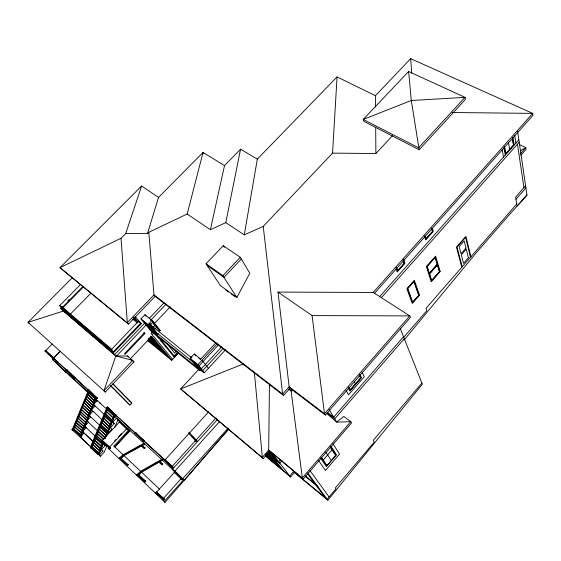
<?xml version="1.0" encoding="UTF-8"?>
<svg xmlns="http://www.w3.org/2000/svg" width="561" height="561" viewBox="0 0 561 561"><rect width="100%" height="100%" fill="white"/><g stroke="black" fill="none" stroke-linecap="round" stroke-linejoin="round"><path stroke-width="0.84" d="M269.448 384.208L268.691 450.132L303.192 479.087L351.544 422.966L350.814 421.683L343.788 416.402L336.698 422.11L326.46 413.289M148.798 232.289L153.987 294.89L155.131 296.369L128.546 324.076L59.985 267.646L121.008 238.285L125.727 233.516L147.466 233.642L148.798 232.289L187.171 214.007L210.389 229.708L225.788 222.64L244.266 234.856L263.221 226.392L332.561 153.125L337.063 76.92L375.463 95.7L375.547 107.088M244.266 234.856L257.338 159.128L337.063 76.92M225.788 222.64L240.557 149.219L257.338 159.128M210.389 229.708L224.512 165.607L240.557 149.219M187.171 214.007L203.04 152.445L224.512 165.607M147.466 233.642L158.511 197.409L203.04 152.445L203.664 153.567M125.727 233.516L141.638 185.957L158.511 197.409M103.967 390.701L132.705 360.372L115.783 355.983L127.522 355.976L133.981 361.782L105.335 392.048L103.967 390.701L115.783 355.983L63.379 311.053L28.05 322.33L29.361 323.613M72.565 428.983L88.68 389.671L89.213 390.154L72.446 430.154L71.927 429.656L72.565 428.983L73.568 429.908L88.82 391.08M75.994 422.643L76.128 422.3L83.33 429.144L75.994 422.643L76.324 422.482M77.734 418.303L77.867 417.959L85.062 424.866L77.867 417.959M79.613 413.611L86.787 420.582L86.731 420.056M84.052 403.205L83.996 402.679L111.962 429.165L108.154 433.246M73.582 429.312L73.722 428.976L80.749 435.532L73.526 428.786L80.889 435.203M77.208 420.329L76.864 420.477L84.213 427.019L84.136 426.486M78.799 416.311L78.743 415.785L85.924 422.728L78.603 416.129M79.669 414.137L79.809 413.794L86.927 420.245M80.546 411.956L80.489 411.43L87.656 418.436L80.349 411.774M82.236 407.062L89.395 414.13L89.339 413.604M86.696 396.613L86.632 396.087L93.897 402.98L93.561 403.142M87.719 394.067L87.383 394.229L94.634 401.15L87.516 393.885M92.488 405.855L95.756 397.77M81.745 433.071L74.396 426.626L81.611 433.408L81.555 432.889M75.125 424.81L82.467 431.276L82.411 430.757M81.226 409.593L88.526 416.283L88.47 415.757M82.979 405.217L90.265 411.97L90.209 411.451M91.134 409.818L83.996 402.679M91.815 407.468L92.151 407.314L84.872 400.484M92.888 405.491L85.952 398.471L85.616 398.633L92.691 405.308M95.517 398.976L88.358 391.788L95.314 398.794M80.735 436.121L96.099 398.079L95.573 397.595L80.223 435.624L81.527 436.809L80.903 437.475L91.289 447.51M80.917 436.276L96.282 398.247M106.906 407.595L107.558 406.9L108.105 407.405L107.46 408.092L106.892 407.581L90.265 447.405L100.447 456.233L104.234 452.166L106.927 445.806M90.805 447.923L107.446 408.078M91.745 446.858L91.885 446.507L98.995 453.148L91.941 447.047L91.885 446.507M98.021 431.486L98.168 431.136L105.23 438.008L98.168 431.136M100.735 424.852L100.875 424.502L107.922 431.472L100.735 424.852L101.078 424.691M103.455 418.19L103.596 417.84L110.622 424.915L103.596 417.84M92.838 444.859L92.775 444.319L99.886 450.995L92.635 444.67M93.876 442.327L93.533 442.475L100.77 448.835L100.714 448.302M96.422 436.079L96.366 435.546L103.245 442.159M97.326 433.877L97.263 433.337L103.841 439.263M99.066 428.927L106.127 435.834L106.267 435.49L104.9 438.148M101.843 422.826L101.786 422.286L108.82 429.291L101.639 422.636M104.57 416.157L104.711 415.806M106.394 411.697L106.331 411.157L113.476 417.98L113.126 418.141M107.403 409.214L114.241 416.129L107.2 409.032M103.077 441.998L98.456 453.232L98.981 453.744L103.61 442.51M104.395 438.793L114.304 414.719L115.019 415.385L106.758 435.448M98.631 453.386L102.922 442.959M106.555 434.137L113.476 417.98M113.813 416.493L114.472 414.888M101.8 446.339L94.571 439.936L101.66 446.675L101.604 446.142M99.83 427.068L107.025 433.653L106.962 433.12M109.718 427.103L102.691 420.063M111.323 422.531L111.667 422.377L104.507 415.617M112.424 420.526L105.622 413.576L105.279 413.738L112.221 420.336M95.545 438.295L102.572 444.529L102.495 443.982M105.924 436.893L114.844 415.224M99.157 453.898L103.785 442.664M88.168 390.47L88.365 390.007L45.75 351.081L88.189 390.225M114.668 427.531L118.041 419.586M236.875 297.47L249.806 273.242L240.276 257.282L223.285 245.683L206.062 263.747L220.403 285.626L236.875 297.47L222.899 275.682L206.062 263.747M292.05 469.473L294.406 472.551L327.89 500.265L422.342 384.222L400.295 328.648M404.004 340.12L476.801 252.17L510.468 213.418L527.003 195.298L517.614 131.442M421.9 383.114L373.275 440.294L374.257 442.096L335.303 487.958L335.948 488.883L327.147 499.255L293.599 471.499L289.757 475.938L265.732 455.911M323.192 460.083L332.063 449.782M184.352 480.118L228.769 428.793M265.255 455.869L290.57 476.976L294.406 472.551M174.948 471.009L183.791 479.585L164.107 501.513L165.06 502.354L228.32 429.607M516.758 204.001L426.037 308.361L426.872 310.598L403.345 337.694M403.499 336.733L333.683 417.103L327.596 412.482M526.933 194.828L517.109 206.139L515.636 197.128L525.594 185.705M404.285 338.704L334.735 418.843L327.077 413.036M280.128 459.999L278.635 461.71L267.786 452.706M282.057 460.588L279.792 463.183L267.688 453.148M325.338 415.07L410.421 317.477L409.825 315.885L373.198 292.442L277.997 292.092L289.153 386.795L290.065 388.205L325.338 415.07L324.496 413.695L289.153 386.795L282.639 394.103L283.571 395.491L290.065 388.205M515.987 199.253L525.909 187.865M225.522 349.769L204.26 372.848L198.825 369.292L180.649 388.962L263.305 458.533L269.631 451.332M429.228 273.544L437.398 264.238M429.347 273.915L437.517 264.624M520.917 155.173L526.05 149.352L525.804 147.592L519.493 144.598M520.089 154.072L525.804 147.592L520.636 150.572M127.866 433.022L129.815 430.82M379.495 296.79L518.841 139.787M381.403 297.625L519.198 142.221M114.83 446.907L129.465 430.483M373.198 292.442L532.705 113.385L410.68 58.646L375.463 95.7M374.453 293.396L532.95 115.335L532.705 113.385L452.124 112.516M292.695 389.376L291.131 391.136L302.316 477.93L303.192 479.087M180.951 478.898L163.503 498.308L156.561 492.144L174.303 472.488L181.939 479.837L182.577 479.122L183.475 479.943L172.472 469.298L217.605 419.369M163.868 499.949L163.279 499.388L163.931 498.666L164.52 499.227L163.868 499.949L155.6 492.593L156.26 491.864L164.52 499.227M228.173 428.085L182.465 478.968L181.568 478.147M219.498 421.662L174.618 471.373L52.453 359.391L60.378 351.249M174.653 471.485L174.001 472.208L174.604 472.762L175.256 472.039L174.653 471.485L175.803 472.6M156.196 493.161L156.856 492.425M172.227 466.366L195.466 440.687M196.119 439.964L216.055 417.931M195.768 441.093L196.42 440.378L197.03 440.911L196.385 441.626L194.66 439.887M173.188 467.285L172.578 466.731L171.918 467.46L172.529 468.014L173.188 467.285L165.285 459.606L208.776 411.753M172.536 468.8L172.206 469.164L175.838 472.678M145.082 480.77L144.436 481.471L145.011 482.018L145.65 481.31L138.819 475.195M164.247 460.006L164.913 459.27L165.53 459.824L164.857 460.567L164.247 460.006L172.529 468.014M161.47 464.291L162.108 463.589L162.683 464.122L162.045 464.817L159.212 462.124L141.372 472.327L138.763 475.181L145.65 481.31M162.718 459.571L141 471.99L138.392 474.844L138.104 474.592L137.452 475.307L136.877 474.76L140.425 471.443L162.136 459.045M144.338 443.043L122.873 454.859L119.36 458.099L127.613 465.476L128.252 464.781L127.698 464.256M120.005 457.397L121.232 458.526L123.813 455.728L141.61 445.911L144.5 448.667L145.124 447.98L142.445 445.434L144.738 444.186M419.179 149.745L465.413 99.395L464.992 97.355L408.611 71.485L363.219 119.437L363.872 121.365L419.179 149.745L411.297 100.51L408.611 71.485M143.328 441.304L143.974 440.602L135.467 432.384L134.808 433.099L143.328 441.304L142.753 440.778M221.567 346.929L201.294 368.886L194.197 363.184M121.19 457.439L122.228 456.324M120.846 458.183L123.427 455.385L144.899 443.555M222.773 348.893L202.689 370.66L195.614 364.966M215.894 342.778L200.74 359.138L194.253 353.977L190.151 358.388L197.956 368.198M204.344 372.756L197.921 364.629L217.212 343.795M218.811 344.559L198.994 365.982L191.231 359.748M90.265 447.405L98.617 454.599L99.248 453.919L99.781 454.431L102.936 451.03L85.398 434.2M114.444 441.177L116.197 439.291M118.539 436.767L121.471 433.618M126.456 428.906L109.563 447.082L101.941 440.252L101.296 440.939L101.836 441.451L102.474 440.764L110.594 448.022L109.963 448.695L101.296 440.939M126.926 429.361L127.466 429.859L128.083 429.186L128.897 429.929L113.911 446.072L159.513 489.115M102.207 440.504L119.381 422.11L127.466 429.859M104.718 443.05L103.631 444.214L105.18 445.595L101.387 449.67L82.565 431.612L86.317 427.629L84.739 426.22L88.491 422.237L86.92 420.813L90.679 416.837L89.115 415.392L92.874 411.409M332.561 153.125L375.884 153.518L392.504 135.685M116.26 415.294L115.72 414.796L115.082 415.477L115.622 415.974L116.26 415.294L107.558 406.9M176.371 351.151L174.625 353.009L166.729 343.325M177.725 352.189L174.176 355.983L160.93 339.847M173.966 356.782L177.991 352.483M178.433 352.764L174.296 357.189L160.187 340.029L161.372 338.767M111.281 386.382L129.886 405.063L131.779 403.036L112.824 383.668M147.515 340.569L171.701 360.351L178.559 353.016M110.426 427.734L114.234 423.653L112.705 422.202L116.52 418.127L129.864 430.862L114.914 446.977L113.911 446.072M241.3 259L223.979 277.358L207.163 265.43M81.015 436.318L84.143 432.994M97.284 400.512L93.512 404.495L114.234 423.653M91.31 409.951L95.075 405.968L94.038 404.986M222.899 275.682L240.276 257.282M154.948 328.872L156.435 327.308M152.227 332.063L151.035 333.311L172.62 359.363M152.136 334.637L153.588 333.108M130.138 359.061L151.715 336.32L171.701 360.351M152.971 327.322L149.766 323.655L149.1 324.349L156.94 333.921L156.281 334.608L148.048 324.588L140.944 318.886L144.934 314.721L152.052 320.387L160.208 330.471L159.555 331.158L152.515 322.484M156.94 333.921L157.529 334.398L158.181 333.704M97.509 398.17L96.99 397.686L96.359 398.352L96.885 398.829L97.509 398.17L88.68 389.671M157.529 334.398L149.696 324.833L150.362 324.132M149.857 325.275L149.191 325.976L142.094 320.275M150.523 324.581L153.181 321.783L150.629 319.749M144.92 333.479L125.089 354.321L124.521 353.64L144.359 332.806L144.92 333.479L143.756 332.533M153.742 324.216L170.2 306.923M152.964 327.568L154.948 325.478M113.252 351.936L140.664 323.269L138.742 320.962L111.204 349.72L113.252 351.936L59.655 305.64L80.244 284.799M152.543 330.303L146.07 325.092L116.19 356.417L113.154 353.135L141.253 323.739L135.152 316.404M149.114 318.508L163.966 302.947M150.6 320.345L166 304.202M148.048 324.588L152.052 320.387M75.013 378.822L75.63 378.177L66.619 369.524L65.988 370.176L75.013 378.822L74.508 378.359L75.125 377.714L75.63 378.177M54.873 361.698L56.086 360.45M53.597 358.016L60.315 351.116M54.648 359.012L54.165 358.577L53.554 359.201L54.038 359.643L54.648 359.012L45.799 350.52L52.257 343.949M70.293 314.23L90.952 293.179M44.957 350.948L45.574 350.316L46.058 350.758L45.441 351.396L44.957 350.948L54.038 359.643M64.48 312.218L60.623 308.129L62.432 306.292M67.867 300.787L69.073 299.56M61.794 307.912L82.895 286.517M67.446 312.463L62.965 307.694L83.428 286.937M72.376 277.667L28.05 322.33L105.335 392.048M141.638 185.957L59.985 267.646L128.546 324.076M163.111 459.894L160.081 461.626L162.683 464.122M148.981 467.11L150.467 466.261M152.697 464.985L156.414 462.86M137.347 447.44L140.313 445.806M243.523 363.872L180.649 388.962L263.305 458.533M312.084 315.612L409.825 315.885L324.496 413.695L312.084 315.612L277.997 292.092M225.817 290.016L228.558 291.993M231.3 293.964L234.729 296.432M288.515 389.138L291.131 391.136L289.245 388.254M155.131 296.369L283.571 395.491M195.964 355.856L194.253 353.977M198.559 357.925L200.501 359.468M153.714 323.276L155.011 324.307M158.321 328.963L160.208 330.471M191.883 357.371L191.238 356.859L190.551 357.595L191.196 358.107M190.894 357.224L150.025 324.482L157.122 333.15L194.926 363.549M149.1 324.349L149.696 324.833M190.151 358.388L197.921 364.629M151.049 328.48L144.563 323.269L114.57 354.671L62.11 309.707M149.24 328.935L201.02 370.667M140.082 322.792L141.253 323.739M133.595 317.975L134.885 319.013M133.623 318.108L135.608 319.707L133.77 317.68M133.49 318.592L138.209 322.407M132.543 319.069L137.298 322.912M150.467 337.077L152.354 338.606L150.467 336.348M150.636 337.245L153.286 339.503L150.551 336.228M150.502 337.449L153.826 340.148L164.359 352.785M150.418 337.491L153.665 340.127L163.672 352.133L155.986 345.849M151.126 340.001L158.581 346.074M148.118 339.398L150.72 341.558L148.581 339.012M148.237 339.622L167.634 355.464M148.104 340.029L168.994 357.098M305.387 475.889L316.972 485.419M305.135 476.24L318.024 486.857M268.186 452.944L273.551 457.397L268.754 451.282M266.601 453.442L275.984 461.24L282.737 469.816L265.963 455.848M266.727 453.926L274.806 460.637L279.89 467.082L269.897 458.758L266.265 454.2M267.983 456.079L276.692 463.323M265.956 455.476L267.26 456.563L265.697 454.606M130.748 359.04L133.981 361.782M62.965 307.694L112.025 349.608M59.655 305.64L111.204 349.72M60.623 308.129L113.154 353.135M71.927 429.656L89.206 445.371M99.781 454.431L90.91 446.717L91.443 447.236M73.056 429.41L81.527 436.809M82.565 431.612L83.617 432.531M93.673 442.131L100.91 448.498M101.387 449.67L102.936 451.03M75.258 424.467L82.607 430.939M94.43 440.287L101.66 446.675M76.78 422.875L83.47 428.807M155.6 492.593L163.279 499.388M131.779 403.036L113.862 384.923M76.997 420.133L84.346 426.683M109.016 449.003L108.007 448.106L165.06 502.354M95.468 437.741L102.712 444.186M136.877 474.76L145.011 482.018M128.252 464.781L120.559 457.923L119.914 458.625L119.36 458.099M96.569 435.736L102.951 441.437M97.123 433.688L103.701 439.607M99.269 429.116L106.267 435.49M66.619 369.524L67.131 369.987L66.5 370.639L65.988 370.176M135.467 432.384L136.05 432.917L135.39 433.625L134.808 433.099M143.399 440.076L143.974 440.602M135.72 433.267L164.576 459.641M89.472 391.403L95.889 397.265L89.62 391.22M164.52 459.985L107.782 407.749L142.908 440.231M165.79 461.149L171.533 466.394L167.473 462.453M88.568 390.828L88.042 390.344L96.885 398.829M107.368 408.036L107.915 408.541L91.927 447.65L91.66 447.39M99.472 402.581L100.756 403.759M64.852 371.256L97.439 401.15M117.403 419.446L121.267 422.987M122.557 424.165L124.17 425.603M125.776 427.117L127.705 428.885M81.359 409.242L88.666 415.939M99.97 426.718L107.165 433.309M181.343 479.29L181.939 479.837M144.57 447.468L145.124 447.98M82.432 407.244L89.536 413.787M92.151 407.314L80.749 435.532M83.112 404.874L90.405 411.634M84.732 400.827L92.011 407.651M89.115 415.392L108.427 433.471M104.367 415.967L111.527 422.721M86.92 420.813L105.258 438.141M122.873 454.859L123.427 455.385M140.425 471.443L141 471.99M86.836 396.269L93.897 402.98M86.499 396.431L93.757 403.317M110.594 448.022L110.061 447.51L109.43 448.19L109.963 448.695M101.941 440.252L102.474 440.764M137.529 474.045L138.392 474.844M127.059 464.95L127.613 465.476M141.61 445.911L144.5 448.667M84.739 426.22L105.18 445.595M56.423 363.121L66.394 372.665M52.453 359.391L65.882 372.238M159.219 462.117L162.045 464.817M106.19 411.508L113.336 418.331M106.892 407.581L115.622 415.974M93.582 449.592L94.83 450.799M97.326 453.218L100.447 456.233M93.119 449.284L98.617 454.599M110.503 385.421L129.886 405.063M189.569 432.847L197.03 440.911M191.981 436.185L195.796 440.329M188.91 433.569L196.385 441.626M127.522 355.976L128.378 356.922M149.044 338.781L153.055 343.556M148.581 338.858L151.4 342.203M149.247 337.813L156.035 345.864M149.668 338.472L155.825 345.821M149.065 338.388L154.163 344.461M134.121 317.021L137.922 321.579M150.404 337.722L159.731 348.879M151.295 336.495L166.21 354.3M150.397 336.207L152.585 338.83M153.609 340.113L163.447 351.915M140.944 318.886L151.274 331.397L199.863 370.597L198.825 369.292M157.529 335.702L159.689 338.332M148.595 325.499L155.692 334.132M154.612 333.255L159.471 339.16M149.766 323.655L152.473 326.965M144.934 314.721L146.07 316.116M152.585 321.306L159.619 329.994M265.486 454.55L266.552 455.883M266.594 454.333L270.269 458.954L278.936 466.17L274.413 460.434M266.482 454.263L270.178 458.905M191.876 360.267L198.594 368.71M270.023 456.787L274.588 462.552M274.511 460.483L279.175 466.401M269.007 451.381L274.287 458.106M269.553 451.044L276.552 459.985M269.743 451.444L276.208 459.697M271.124 452.103L290.57 476.976M202.044 360.183L208.397 368.36M307.603 473.891L314.77 483.603M315.829 485.048L324.994 497.474M307.807 472.958L327.89 500.265M309.889 470.539L329.097 496.962M318.536 460.497L325.443 470.483L339.517 454.066L332.954 443.765M320.822 458.407L326.432 466.619L336.523 454.859L331.116 446.465M321.32 457.334L326.853 465.455M321.095 457.453L326.747 465.742L335.829 455.153L330.366 446.696M325.794 452.145L331.235 460.35M330.247 446.977L335.604 455.259M223.285 245.683L224.337 247.401M329.174 409.6L336.698 422.11L350.814 421.683L302.316 477.93L268.691 450.132L262.345 457.355L254.336 372.174M346.067 390.365L348.514 394.839L364.313 376.683L362.083 372.216M348.304 388.163L349.861 391.052L361.529 377.658L360.036 374.706M349.187 387.693L350.316 389.79L360.597 377.981L359.152 375.134M348.64 387.209L350.204 390.105L360.828 377.904L359.335 374.944M354.356 381.753L355.464 383.878M396.361 267.758L397.553 271.019L404.32 263.404L403.457 260.935M396.017 268.705L397.216 271.959L404.944 263.263L403.506 259.147M396.501 267.513L397.665 270.704L404.116 263.446L402.987 260.234M425.042 235.83L426.009 239.007L432.643 231.546L431.704 228.348M424.691 236.77L425.666 239.954L433.239 231.434L432.3 228.222M425.371 236.202L426.129 238.691L432.447 231.588L431.465 228.25M462.201 266.755L457.019 247.057L465.56 237.31L470.483 257.233M461.773 267.253L456.472 247.177L465.903 236.412L470.91 256.742M502.172 149.394L503.483 157.087M504.62 146.982L505.756 153.812L513.448 145.145L512.382 138.265M504.374 146.603L505.636 154.128L513.624 145.131L512.445 137.536M503.995 147.522L505.265 155.081M508.504 142.62L509.612 149.471M512.957 137.459L514.135 145.089M514.717 135.299L515.903 143.097M517.438 144.198L523.939 187.605M263.221 226.392L282.639 394.103L153.987 294.89L127.326 322.645L121.008 238.285M410.68 58.646L411.718 73.302M375.695 127.235L375.884 153.518M468.4 257.723L463.54 263.312L461.331 254.827L466.268 249.182L468.4 257.723M465.981 248.046L461.037 253.698L459.193 246.588L464.185 240.879L465.981 248.046M418.709 295.338L412.637 302.267L407.7 288.529L413.913 281.475L418.709 295.338M439.431 271.664L431.654 280.542L429.544 273.873L437.405 264.918L439.431 271.664M418.899 295.289L412.531 302.561L407.503 288.578L414.025 281.173L418.899 295.289M439.614 271.615L431.549 280.837L426.984 266.461L435.245 257.078L439.614 271.615M419.481 295.128L412.202 303.445L406.9 288.733L414.362 280.262L419.481 295.128M440.175 271.482L431.213 281.72L426.402 266.601L435.588 256.167L440.175 271.482M437.208 264.28L429.34 273.242L427.18 266.419L435.133 257.38L437.208 264.28M189.19 432.517L188.531 433.246L189.148 433.786L189.807 433.057L189.19 432.517M464.992 97.355L418.639 147.802L363.219 119.437L411.297 100.51L464.992 97.355M119.738 421.185L119.107 421.865L119.654 422.363L120.285 421.683L119.738 421.185"/></g></svg>
